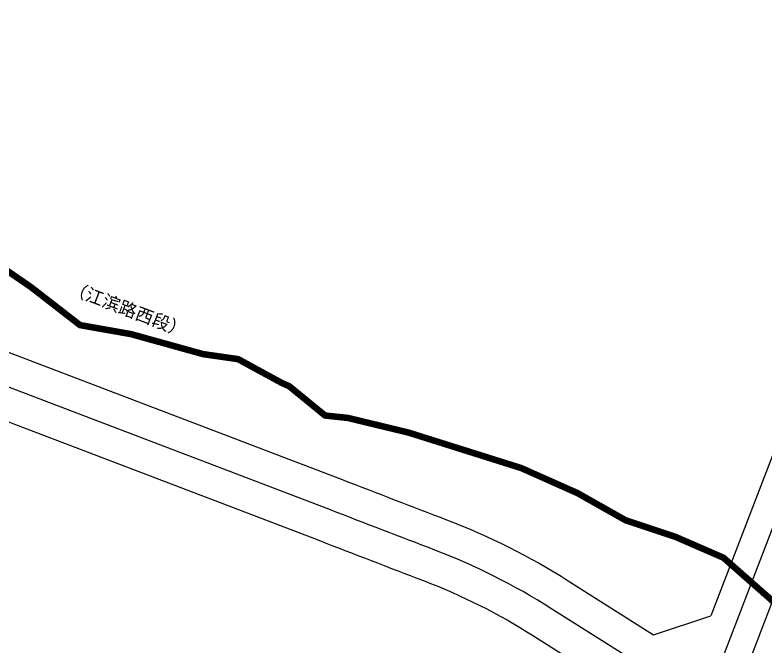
# Model space of a CAD drawing. Extents: x 529262 to 576451, y 2694391 to 2717535.
# Drawn here: x 563458.7 to 563689.5, y 2711025.6 to 2711219.7 of the extents above; entities that cross this region are included whole.
import ezdxf
from ezdxf.enums import TextEntityAlignment as Align
from ezdxf.xclip import XClip

# ---------------------------------------------------------------- set-up
doc = ezdxf.new("R2010")
doc.units = 0
doc.header["$XCLIPFRAME"] = 0
for name, color, linetype in [('PP-COM', 7, 'Continuous'), ('RD-中线', 40, 'Continuous'), ('RD-红线', 7, 'Continuous'), ('RD-路名', 7, 'Continuous'), ('河流', 4, 'Continuous')]:
    doc.layers.add(name, color=color, linetype=linetype)
doc.styles.add('黑体', font='simhei.ttf')

# ---------------------------------------------------------------- blocks, each defined once
blk = doc.blocks.new('A$C19FD0107')
at = {"layer": 'RD-中线', "color": 8, "linetype": 'Continuous'}
blk.add_lwpolyline([(-6627.45, 16505.62), (-6684.65, 16505.48, -0.037492), (-6707.06, 16507.11), (-6911.72, 16537.51, 0.005793), (-6923.17, 16539.07), (-7079.01, 16558.54, 0.02296), (-7088.16, 16559.26), (-7110.5, 16559.99, 0.014678), (-7122.24, 16560.02), (-7165.85, 16558.88, -0.054354), (-7198.26, 16561.55), (-7204.64, 16562.79, -0.040941), (-7228.26, 16569.39), (-7293.69, 16593.62, -0.100519), (-7334.28, 16618.79), (-7334.11, 16618.63, 0.047686), (-7352.15, 16632.63), (-7374.57, 16646.83, 0.049953), (-7410.2, 16664.71, -0.000863), (-7442.34, 16677.06), (-7791.92, 16810.22, -0.001693), (-7793.18, 16810.71), (-7866.66, 16839.5, 0.022456)], format="xyb", dxfattribs=at)
at = {"layer": 'RD-中线', "color": 8, "linetype": 'Continuous', "flags": 128}
blk.add_lwpolyline([(-7393.3, 16445.91), (-7331.33, 16606.32, 0.001946), (-7330.5, 16608.5), (-7322.99, 16628.38, -0.001527), (-7322.34, 16630.1), (-7235.29, 16856.55), (-7172.96, 17013.59, -0.014267), (-7166.2, 17029.31), (-7165.18, 17031.49)], format="xyb", dxfattribs=at)
at = {"layer": 'RD-红线', "color": 8}
for points in [[(-8989.82, 17133.76), (-8913.52, 17116.04, -0.012006), (-8909.34, 17114.96), (-8644.03, 17039.75, 0.01104), (-8631.63, 17036.54), (-8374.76, 16973.49), (-7962.78, 16878.36), (-7889.49, 16857.62, -0.022488), (-7863.05, 16848.83), (-7789.53, 16820.02, 0.001675), (-7788.34, 16819.56), (-7438.75, 16686.39, 0.000863), (-7406.63, 16674.05, -0.049953), (-7369.21, 16655.28), (-7343, 16638.67)], [(-7767.64, 16790.27), (-7445.92, 16667.72, 0.000862), (-7413.77, 16655.37, -0.049953), (-7379.92, 16638.39), (-7364.72, 16628.76)]]:
    blk.add_lwpolyline(points, format="xyb", dxfattribs=at)
at = {"layer": 'RD-红线', "color": 8, "linetype": 'Continuous'}
for points in [[(-7174.94, 16986.91), (-7227.83, 16853.63), (-7313.4, 16631.05)], [(-7203.65, 16957.95), (-7242.74, 16859.46), (-7325.37, 16644.5)]]:
    blk.add_lwpolyline(points, dxfattribs=at)
blk.add_lwpolyline([(-7343, 16638.67), (-7325.37, 16644.5, 0.473395)], format="xyb", dxfattribs=at)
at = {"layer": '河流', "color": 8, "const_width": 2}
for points in [[(-7305.52, 16648.3), (-7321.55, 16662.39), (-7336.29, 16668.79), (-7351.68, 16673.92), (-7366.42, 16682.24), (-7383.73, 16689.93), (-7418.35, 16700.82), (-7436.94, 16705.3), (-7443.98, 16706.05), (-7455.03, 16715.08), (-7457.18, 16716), (-7470.72, 16723.37), (-7481.48, 16724.91), (-7503.63, 16731.05), (-7519.31, 16733.82), (-7534.38, 16745.49), (-7544.22, 16752.25)], [(-7319.92, 16660.96), (-7321.55, 16662.39), (-7336.29, 16668.79), (-7351.68, 16673.92), (-7366.42, 16682.24), (-7383.73, 16689.93), (-7418.35, 16700.82), (-7436.94, 16705.3), (-7443.98, 16706.05), (-7455.03, 16715.07), (-7457.18, 16716), (-7470.72, 16723.37), (-7481.48, 16724.91), (-7503.63, 16731.05), (-7519.31, 16733.82), (-7534.38, 16745.49), (-7544.22, 16752.25)], [(-7319.92, 16660.96), (-7321.55, 16662.39), (-7336.29, 16668.79), (-7351.68, 16673.92), (-7366.42, 16682.24), (-7383.73, 16689.93), (-7418.35, 16700.82), (-7436.94, 16705.3), (-7443.98, 16706.05), (-7455.03, 16715.07), (-7457.18, 16716), (-7470.72, 16723.37), (-7481.48, 16724.91), (-7503.63, 16731.05), (-7519.31, 16733.82), (-7534.38, 16745.49), (-7544.22, 16752.25)]]:
    blk.add_lwpolyline(points, dxfattribs=at)

msp = doc.modelspace()

# ---------------------------------------------------------------- block references
at = {"layer": 'PP-COM'}
ref = msp.add_blockref('A$C19FD0107', (570997.993, 2694390.603), dxfattribs=at)
XClip(ref).set_block_clipping_path([(-9366.4383134884, 14428.6043910822), (-3328.4480743363, 17452.7484863754)])

# ---------------------------------------------------------------- texts
at = {"layer": 'RD-路名', "color": 7, "style": '黑体'}
msp.add_text('（江滨路西段）', height=4, rotation=339.17255, dxfattribs=at).set_placement((563493.468, 2711129.336), align=Align.MIDDLE)

doc.saveas('drawing.dxf')
